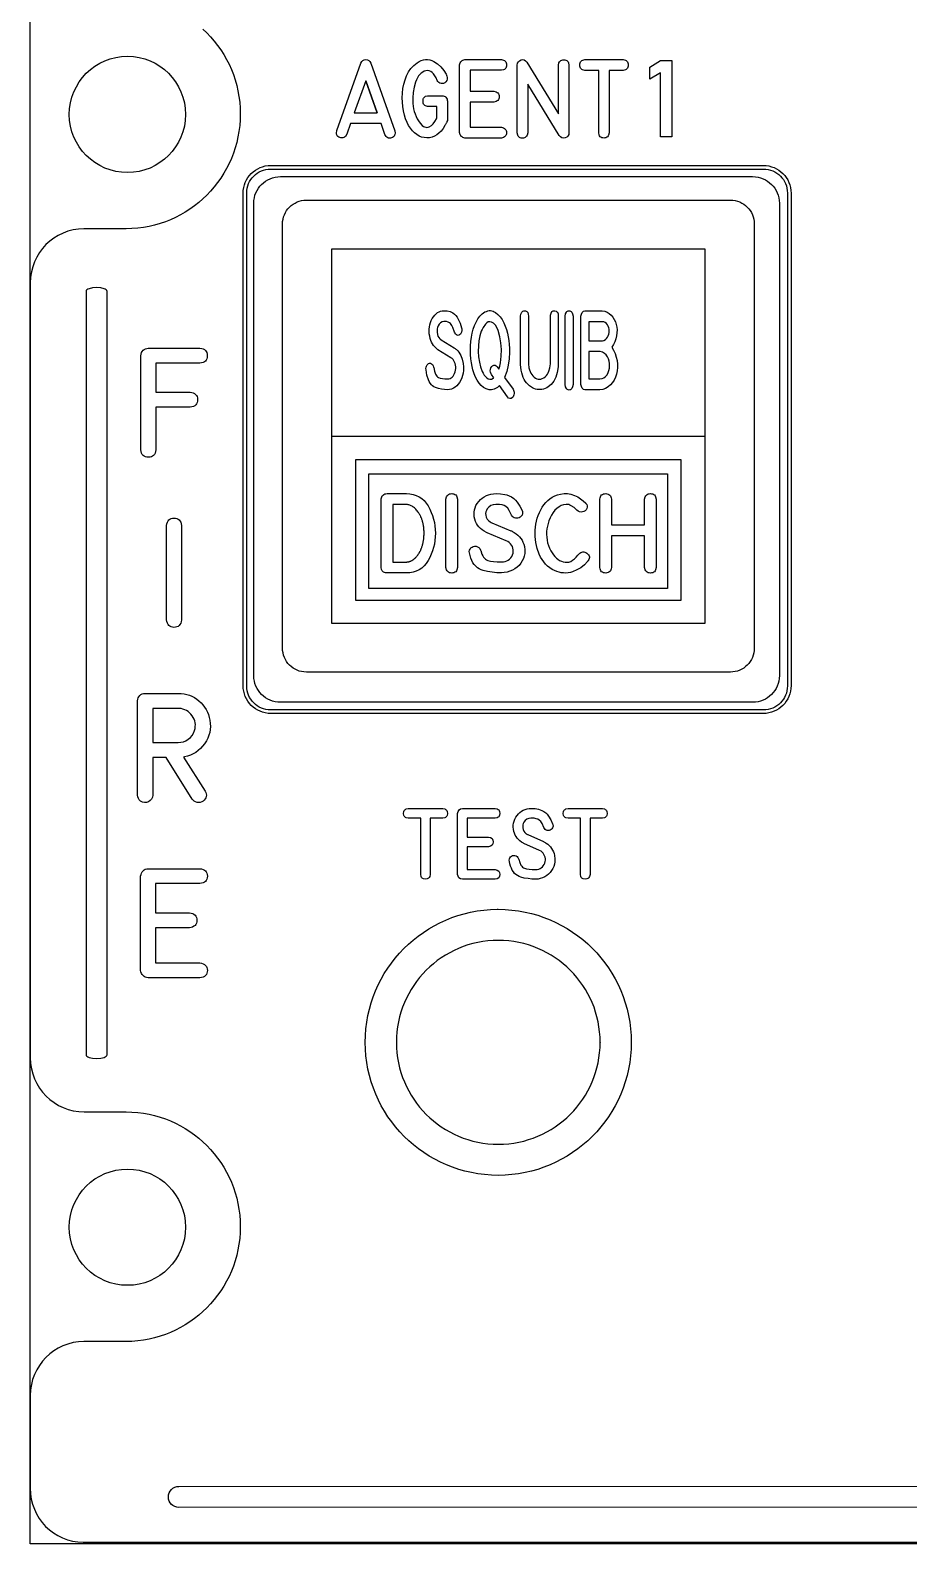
# Model space of a CAD drawing. Extents: x 27 to 704, y 10 to 614.
# Drawn here: x 204 to 241.6, y 502.1 to 566.9 of the extents above; entities that cross this region are included whole.
import ezdxf

# ---------------------------------------------------------------- set-up
doc = ezdxf.new("R2010")
doc.units = 0
for name, color, linetype in [('_BACKPANEL', 5, 'CONTINUOUS'), ('_ENGRAVING', 105, 'CONTINUOUS'), ('_LABELS', 30, 'CONTINUOUS'), ('_TOPLAYER', 1, 'CONTINUOUS')]:
    doc.layers.add(name, color=color, linetype=linetype)

msp = doc.modelspace()

# ---------------------------------------------------------------- linework, layer by layer
at = {"layer": '_BACKPANEL'}
for points in [[(526.321, 576.81), (526.321, 572.142), (526.321, 562.805), (526.321, 553.469), (526.321, 511.454), (526.321, 502.117), (203.984, 502.117), (203.984, 511.454), (203.984, 553.469), (203.984, 562.805), (203.984, 572.142), (203.984, 576.81)], [(208.142, 560.802), (207.887, 560.815), (207.64, 560.852), (207.402, 560.914), (207.173, 560.997), (206.956, 561.102), (206.751, 561.227), (206.559, 561.37), (206.382, 561.53), (206.222, 561.707), (206.079, 561.899), (205.954, 562.104), (205.849, 562.321), (205.766, 562.55), (205.704, 562.788), (205.667, 563.035), (205.654, 563.29), (205.667, 563.544), (205.704, 563.791), (205.766, 564.03), (205.849, 564.258), (205.954, 564.476), (206.079, 564.681), (206.222, 564.873), (206.382, 565.049), (206.559, 565.21), (206.751, 565.353), (206.956, 565.478), (207.173, 565.583), (207.402, 565.666), (207.64, 565.727), (207.887, 565.765), (208.142, 565.778), (208.396, 565.765), (208.643, 565.727), (208.882, 565.666), (209.11, 565.583), (209.328, 565.478), (209.533, 565.353), (209.725, 565.21), (209.901, 565.049), (210.062, 564.873), (210.205, 564.681), (210.33, 564.476), (210.434, 564.258), (210.518, 564.03), (210.579, 563.791), (210.617, 563.544), (210.63, 563.29), (210.617, 563.035), (210.579, 562.788), (210.518, 562.55), (210.434, 562.321), (210.33, 562.104), (210.205, 561.899), (210.062, 561.707), (209.901, 561.53), (209.725, 561.37), (209.533, 561.227), (209.328, 561.102), (209.11, 560.997), (208.882, 560.914), (208.643, 560.852), (208.396, 560.815)], [(214.276, 560.954), (235.372, 560.954), (235.477, 560.949), (235.579, 560.933), (235.678, 560.908), (235.772, 560.874), (235.862, 560.831), (235.947, 560.779), (236.026, 560.72), (236.099, 560.654), (236.165, 560.581), (236.224, 560.502), (236.275, 560.417), (236.318, 560.327), (236.353, 560.233), (236.378, 560.134), (236.393, 560.032), (236.399, 559.927), (236.399, 538.832), (236.393, 538.726), (236.378, 538.624), (236.353, 538.526), (236.318, 538.431), (236.275, 538.341), (236.224, 538.257), (236.165, 538.177), (236.099, 538.105), (236.026, 538.038), (235.947, 537.979), (235.862, 537.928), (235.772, 537.885), (235.678, 537.85), (235.579, 537.825), (235.477, 537.81), (235.372, 537.804), (214.276, 537.804), (214.171, 537.81), (214.068, 537.825), (213.97, 537.85), (213.875, 537.885), (213.786, 537.928), (213.701, 537.979), (213.622, 538.038), (213.549, 538.105), (213.483, 538.177), (213.424, 538.257), (213.372, 538.341), (213.329, 538.431), (213.295, 538.526), (213.27, 538.624), (213.254, 538.726), (213.249, 538.832), (213.249, 559.927), (213.254, 560.032), (213.27, 560.134), (213.295, 560.233), (213.329, 560.327), (213.372, 560.417), (213.424, 560.502), (213.483, 560.581), (213.549, 560.654), (213.622, 560.72), (213.701, 560.779), (213.786, 560.831), (213.875, 560.874), (213.97, 560.908), (214.068, 560.933), (214.171, 560.949)], [(228.382, 523.576), (228.376, 523.801), (228.359, 524.022), (228.331, 524.241), (228.293, 524.456), (228.244, 524.667), (228.185, 524.874), (228.117, 525.077), (228.039, 525.275), (227.951, 525.468), (227.855, 525.656), (227.75, 525.839), (227.636, 526.016), (227.515, 526.187), (227.385, 526.352), (227.248, 526.51), (227.103, 526.661), (226.952, 526.806), (226.794, 526.943), (226.629, 527.072), (226.458, 527.194), (226.281, 527.307), (226.098, 527.412), (225.91, 527.509), (225.717, 527.596), (225.518, 527.674), (225.316, 527.743), (225.109, 527.802), (224.898, 527.85), (224.683, 527.889), (224.465, 527.916), (224.243, 527.933), (224.019, 527.939), (223.794, 527.933), (223.573, 527.916), (223.354, 527.889), (223.139, 527.85), (222.928, 527.802), (222.721, 527.743), (222.519, 527.674), (222.321, 527.596), (222.127, 527.509), (221.939, 527.412), (221.757, 527.307), (221.58, 527.194), (221.409, 527.072), (221.244, 526.943), (221.086, 526.806), (220.934, 526.661), (220.79, 526.51), (220.653, 526.352), (220.523, 526.187), (220.401, 526.016), (220.288, 525.839), (220.183, 525.656), (220.087, 525.468), (219.999, 525.275), (219.921, 525.077), (219.853, 524.874), (219.794, 524.667), (219.745, 524.456), (219.707, 524.241), (219.679, 524.023), (219.662, 523.802), (219.656, 523.577), (219.662, 523.353), (219.679, 523.131), (219.707, 522.913), (219.745, 522.698), (219.794, 522.487), (219.853, 522.28), (219.921, 522.077), (219.999, 521.879), (220.087, 521.686), (220.183, 521.498), (220.288, 521.315), (220.401, 521.138), (220.523, 520.967), (220.653, 520.803), (220.79, 520.644), (220.934, 520.493), (221.086, 520.348), (221.244, 520.211), (221.409, 520.082), (221.58, 519.96), (221.757, 519.847), (221.939, 519.742), (222.127, 519.645), (222.321, 519.558), (222.519, 519.48), (222.721, 519.411), (222.928, 519.353), (223.139, 519.304), (223.354, 519.265), (223.573, 519.238), (223.794, 519.221), (224.019, 519.215), (224.243, 519.221), (224.465, 519.238), (224.683, 519.265), (224.898, 519.304), (225.109, 519.353), (225.316, 519.411), (225.518, 519.48), (225.716, 519.558), (225.91, 519.645), (226.098, 519.742), (226.28, 519.847), (226.457, 519.96), (226.628, 520.082), (226.793, 520.211), (226.951, 520.348), (227.103, 520.493), (227.247, 520.644), (227.384, 520.803), (227.514, 520.967), (227.636, 521.138), (227.749, 521.315), (227.854, 521.498), (227.95, 521.686), (228.038, 521.879), (228.116, 522.077), (228.184, 522.28), (228.243, 522.487), (228.292, 522.698), (228.33, 522.913), (228.358, 523.131), (228.375, 523.353), (228.38, 523.577)], [(208.142, 513.177), (207.887, 513.189), (207.64, 513.227), (207.402, 513.288), (207.173, 513.372), (206.956, 513.477), (206.751, 513.602), (206.559, 513.745), (206.382, 513.905), (206.222, 514.082), (206.079, 514.274), (205.954, 514.479), (205.849, 514.696), (205.766, 514.925), (205.704, 515.163), (205.667, 515.41), (205.654, 515.665), (205.667, 515.919), (205.704, 516.166), (205.766, 516.405), (205.849, 516.633), (205.954, 516.851), (206.079, 517.056), (206.222, 517.247), (206.382, 517.424), (206.559, 517.585), (206.751, 517.728), (206.956, 517.853), (207.173, 517.957), (207.402, 518.041), (207.64, 518.102), (207.887, 518.14), (208.142, 518.153), (208.396, 518.14), (208.643, 518.102), (208.882, 518.041), (209.11, 517.957), (209.328, 517.853), (209.533, 517.728), (209.725, 517.585), (209.901, 517.424), (210.062, 517.247), (210.205, 517.056), (210.33, 516.851), (210.434, 516.633), (210.518, 516.405), (210.579, 516.166), (210.617, 515.919), (210.63, 515.665), (210.617, 515.41), (210.579, 515.163), (210.518, 514.925), (210.434, 514.696), (210.33, 514.479), (210.205, 514.274), (210.062, 514.082), (209.901, 513.905), (209.725, 513.745), (209.533, 513.602), (209.328, 513.477), (209.11, 513.372), (208.882, 513.288), (208.643, 513.227), (208.396, 513.189)]]:
    msp.add_lwpolyline(points, close=True, dxfattribs=at)
at = {"layer": '_ENGRAVING'}
for points in [[(217.105, 562.596), (217.62, 564.04), (218.137, 565.485), (218.17, 565.55), (218.216, 565.597), (218.276, 565.626), (218.348, 565.636), (218.42, 565.627), (218.48, 565.599), (218.526, 565.552), (218.56, 565.485), (219.591, 562.588), (219.6, 562.482), (219.594, 562.437), (219.58, 562.397), (219.559, 562.363), (219.531, 562.333), (219.495, 562.309), (219.452, 562.289), (219.407, 562.277), (219.364, 562.273), (219.324, 562.277), (219.287, 562.29), (219.252, 562.312), (219.22, 562.341), (219.165, 562.427), (218.999, 562.896), (217.689, 562.896), (217.528, 562.438), (217.471, 562.352), (217.439, 562.323), (217.403, 562.301), (217.365, 562.289), (217.325, 562.285), (217.281, 562.29), (217.235, 562.303), (217.192, 562.323), (217.156, 562.348), (217.128, 562.378), (217.108, 562.412), (217.096, 562.451), (217.091, 562.494)], [(221.007, 563.631), (220.992, 563.633), (220.907, 563.657), (220.873, 563.677), (220.845, 563.702), (220.824, 563.734), (220.809, 563.77), (220.796, 563.861), (220.809, 563.951), (220.824, 563.988), (220.845, 564.019), (220.873, 564.045), (220.907, 564.065), (220.992, 564.089), (221.007, 564.092), (221.021, 564.092), (221.615, 564.092), (221.659, 564.088), (221.701, 564.075), (221.739, 564.054), (221.774, 564.024), (221.804, 563.988), (221.825, 563.949), (221.837, 563.907), (221.841, 563.861), (221.841, 563.03), (221.822, 562.987), (221.811, 562.961), (221.799, 562.937), (221.787, 562.912), (221.774, 562.887), (221.762, 562.863), (221.75, 562.838), (221.735, 562.814), (221.655, 562.687), (221.57, 562.578), (221.48, 562.486), (221.385, 562.411), (221.286, 562.354), (221.182, 562.314), (221.074, 562.291), (220.96, 562.285), (220.847, 562.296), (220.738, 562.323), (220.634, 562.366), (220.534, 562.425), (220.439, 562.499), (220.349, 562.59), (220.263, 562.696), (220.182, 562.819), (220.112, 562.95), (220.052, 563.097), (220.001, 563.26), (219.96, 563.439), (219.93, 563.626), (219.913, 563.816), (219.909, 564.007), (219.917, 564.201), (219.939, 564.393), (219.976, 564.581), (220.028, 564.764), (220.095, 564.942), (220.178, 565.108), (220.28, 565.257), (220.4, 565.388), (220.539, 565.5), (220.631, 565.557), (220.723, 565.599), (220.814, 565.628), (220.904, 565.643), (220.994, 565.643), (221.083, 565.629), (221.171, 565.602), (221.259, 565.56), (221.423, 565.452), (221.565, 565.324), (221.685, 565.177), (221.783, 565.01), (221.796, 564.984), (221.806, 564.961), (221.819, 564.936), (221.837, 564.862), (221.836, 564.795), (221.816, 564.735), (221.777, 564.682), (221.729, 564.643), (221.68, 564.618), (221.628, 564.608), (221.574, 564.612), (221.523, 564.63), (221.477, 564.657), (221.438, 564.695), (221.406, 564.744), (221.357, 564.855), (221.305, 564.948), (221.249, 565.025), (221.19, 565.086), (221.128, 565.129), (221.062, 565.156), (220.993, 565.166), (220.921, 565.159), (220.849, 565.138), (220.782, 565.105), (220.719, 565.061), (220.661, 565.005), (220.608, 564.937), (220.56, 564.858), (220.516, 564.767), (220.476, 564.664), (220.415, 564.45), (220.375, 564.229), (220.358, 563.999), (220.362, 563.762), (220.374, 563.643), (220.393, 563.528), (220.42, 563.417), (220.455, 563.31), (220.497, 563.207), (220.547, 563.107), (220.605, 563.012), (220.671, 562.92), (220.767, 562.816), (220.815, 562.78), (220.864, 562.755), (220.912, 562.74), (220.961, 562.736), (221.011, 562.742), (221.06, 562.76), (221.154, 562.814), (221.237, 562.889), (221.309, 562.982), (221.372, 563.096), (221.389, 563.132), (221.389, 563.631)], [(224.15, 565.179), (222.817, 565.179), (222.817, 564.282), (223.833, 564.282), (223.933, 564.255), (223.972, 564.233), (224.004, 564.207), (224.029, 564.175), (224.047, 564.138), (224.057, 564.096), (224.06, 564.049), (224.057, 564.001), (224.046, 563.959), (224.028, 563.923), (224.003, 563.891), (223.971, 563.865), (223.932, 563.843), (223.833, 563.817), (222.817, 563.817), (222.817, 562.74), (224.15, 562.74), (224.249, 562.713), (224.288, 562.691), (224.32, 562.665), (224.344, 562.634), (224.362, 562.597), (224.373, 562.555), (224.376, 562.509), (224.373, 562.462), (224.362, 562.421), (224.344, 562.384), (224.32, 562.353), (224.288, 562.327), (224.249, 562.306), (224.15, 562.279), (222.594, 562.279), (222.504, 562.304), (222.467, 562.324), (222.436, 562.351), (222.41, 562.383), (222.39, 562.42), (222.365, 562.512), (222.365, 565.406), (222.391, 565.502), (222.412, 565.54), (222.438, 565.572), (222.469, 565.597), (222.505, 565.617), (222.594, 565.636), (224.15, 565.636), (224.249, 565.615), (224.288, 565.595), (224.32, 565.569), (224.344, 565.537), (224.362, 565.5), (224.372, 565.456), (224.376, 565.406), (224.372, 565.356), (224.361, 565.312), (224.343, 565.274), (224.319, 565.243), (224.287, 565.217), (224.248, 565.198)], [(227.043, 562.506), (227.033, 562.427), (227.003, 562.365), (226.952, 562.318), (226.88, 562.287), (226.803, 562.275), (226.735, 562.288), (226.677, 562.324), (226.627, 562.384), (225.277, 564.592), (225.277, 562.506), (225.249, 562.405), (225.228, 562.366), (225.202, 562.333), (225.171, 562.308), (225.135, 562.29), (225.095, 562.28), (225.049, 562.276), (225.004, 562.28), (224.963, 562.29), (224.927, 562.308), (224.897, 562.333), (224.871, 562.366), (224.85, 562.405), (224.823, 562.506), (224.823, 565.4), (224.843, 565.478), (224.878, 565.541), (224.929, 565.59), (224.994, 565.624), (225.065, 565.638), (225.129, 565.626), (225.188, 565.588), (225.24, 565.523), (226.59, 563.312), (226.59, 565.4), (226.616, 565.502), (226.637, 565.542), (226.664, 565.575), (226.696, 565.6), (226.733, 565.618), (226.776, 565.629), (226.824, 565.632), (226.872, 565.628), (226.914, 565.616), (226.95, 565.598), (226.98, 565.573), (227.005, 565.54), (227.024, 565.5), (227.043, 565.4)], [(228.32, 562.509), (228.32, 565.174), (227.73, 565.174), (227.631, 565.195), (227.593, 565.215), (227.561, 565.24), (227.537, 565.272), (227.519, 565.31), (227.509, 565.354), (227.506, 565.404), (227.509, 565.454), (227.52, 565.498), (227.537, 565.536), (227.562, 565.568), (227.594, 565.594), (227.632, 565.614), (227.73, 565.636), (229.362, 565.636), (229.459, 565.615), (229.497, 565.595), (229.528, 565.569), (229.552, 565.537), (229.57, 565.499), (229.581, 565.454), (229.584, 565.404), (229.581, 565.354), (229.571, 565.309), (229.553, 565.271), (229.529, 565.239), (229.498, 565.214), (229.459, 565.194), (229.362, 565.174), (228.773, 565.174), (228.773, 562.509), (228.744, 562.407), (228.722, 562.367), (228.695, 562.335), (228.663, 562.31), (228.626, 562.293), (228.584, 562.282), (228.536, 562.279), (228.489, 562.284), (228.447, 562.295), (228.412, 562.313), (228.382, 562.338), (228.358, 562.371), (228.339, 562.41)], [(231.451, 562.324), (230.965, 562.324), (230.965, 565.068), (230.501, 564.804), (230.501, 565.309), (230.965, 565.597), (231.451, 565.597)], [(218.835, 563.356), (218.346, 564.733), (217.854, 563.356)], [(218.346, 564.733), (218.835, 563.356)], [(214.286, 561.108), (235.361, 561.108), (235.484, 561.101), (235.602, 561.083), (235.716, 561.054), (235.826, 561.014), (235.93, 560.964), (236.028, 560.905), (236.12, 560.836), (236.204, 560.76), (236.281, 560.675), (236.349, 560.584), (236.409, 560.485), (236.459, 560.381), (236.499, 560.272), (236.528, 560.158), (236.546, 560.039), (236.552, 559.917), (236.552, 538.842), (236.546, 538.72), (236.528, 538.601), (236.499, 538.487), (236.459, 538.377), (236.409, 538.273), (236.349, 538.175), (236.281, 538.083), (236.204, 537.999), (236.12, 537.922), (236.028, 537.854), (235.93, 537.794), (235.826, 537.744), (235.716, 537.704), (235.602, 537.675), (235.484, 537.657), (235.361, 537.651), (214.286, 537.651), (214.164, 537.657), (214.045, 537.675), (213.931, 537.704), (213.822, 537.744), (213.718, 537.794), (213.619, 537.854), (213.528, 537.922), (213.443, 537.999), (213.367, 538.083), (213.298, 538.175), (213.239, 538.273), (213.189, 538.377), (213.149, 538.487), (213.12, 538.601), (213.102, 538.72), (213.095, 538.842), (213.095, 559.917), (213.102, 560.039), (213.12, 560.158), (213.149, 560.272), (213.189, 560.381), (213.239, 560.485), (213.298, 560.584), (213.367, 560.675), (213.443, 560.76), (213.528, 560.836), (213.619, 560.905), (213.718, 560.964), (213.822, 561.014), (213.931, 561.054), (214.045, 561.083), (214.164, 561.101)], [(214.694, 560.629), (234.91, 560.629), (235.027, 560.623), (235.141, 560.606), (235.25, 560.578), (235.355, 560.54), (235.455, 560.492), (235.549, 560.435), (235.637, 560.369), (235.718, 560.296), (235.792, 560.215), (235.858, 560.127), (235.915, 560.032), (235.963, 559.933), (236.001, 559.828), (236.029, 559.718), (236.046, 559.604), (236.052, 559.487), (236.052, 539.271), (236.046, 539.154), (236.029, 539.041), (236.001, 538.931), (235.963, 538.826), (235.915, 538.726), (235.858, 538.632), (235.792, 538.544), (235.718, 538.463), (235.637, 538.389), (235.549, 538.324), (235.455, 538.267), (235.355, 538.219), (235.25, 538.18), (235.141, 538.152), (235.027, 538.135), (234.91, 538.129), (214.694, 538.129), (214.577, 538.135), (214.463, 538.152), (214.354, 538.18), (214.249, 538.219), (214.149, 538.267), (214.055, 538.324), (213.967, 538.389), (213.886, 538.463), (213.812, 538.544), (213.747, 538.632), (213.689, 538.726), (213.641, 538.826), (213.603, 538.931), (213.575, 539.041), (213.558, 539.154), (213.552, 539.271), (213.552, 559.487), (213.558, 559.604), (213.575, 559.718), (213.603, 559.828), (213.641, 559.933), (213.689, 560.032), (213.747, 560.127), (213.812, 560.215), (213.886, 560.296), (213.967, 560.369), (214.055, 560.435), (214.149, 560.492), (214.249, 560.54), (214.354, 560.578), (214.463, 560.606), (214.577, 560.623)], [(206.822, 555.879), (206.821, 555.879), (206.646, 555.866), (206.503, 555.831), (206.448, 555.807), (206.407, 555.779), (206.38, 555.748), (206.371, 555.715), (206.371, 555.715), (206.371, 523.043), (206.38, 523.01), (206.407, 522.979), (206.448, 522.952), (206.503, 522.927), (206.646, 522.892), (206.821, 522.879), (206.822, 522.879), (206.997, 522.892), (207.14, 522.927), (207.195, 522.952), (207.236, 522.979), (207.262, 523.01), (207.272, 523.043), (207.272, 555.715), (207.272, 555.715), (207.262, 555.748), (207.236, 555.779), (207.195, 555.807), (207.14, 555.831), (206.997, 555.866)], [(208.711, 548.934), (208.711, 552.962), (208.725, 553.033), (208.746, 553.095), (208.776, 553.149), (208.812, 553.194), (208.857, 553.23), (208.908, 553.257), (208.968, 553.276), (209.035, 553.286), (211.245, 553.286), (211.32, 553.276), (211.384, 553.256), (211.439, 553.229), (211.483, 553.193), (211.518, 553.148), (211.543, 553.095), (211.558, 553.033), (211.562, 552.963), (211.557, 552.893), (211.542, 552.831), (211.517, 552.779), (211.482, 552.734), (211.437, 552.699), (211.381, 552.672), (211.316, 552.654), (211.241, 552.644), (209.352, 552.644), (209.352, 551.396), (210.825, 551.396), (210.899, 551.386), (210.963, 551.368), (211.018, 551.341), (211.062, 551.307), (211.098, 551.264), (211.123, 551.214), (211.139, 551.155), (211.145, 551.087), (211.141, 551.02), (211.126, 550.959), (211.102, 550.907), (211.067, 550.861), (211.022, 550.823), (210.967, 550.793), (210.901, 550.77), (210.825, 550.754), (209.352, 550.754), (209.352, 548.934), (209.342, 548.86), (209.324, 548.796), (209.298, 548.741), (209.264, 548.697), (209.221, 548.662), (209.17, 548.636), (209.11, 548.62), (209.043, 548.614), (208.975, 548.618), (208.915, 548.633), (208.862, 548.657), (208.817, 548.692), (208.779, 548.737), (208.749, 548.793), (208.726, 548.858)], [(210.461, 541.656), (210.445, 541.58), (210.422, 541.515), (210.392, 541.46), (210.354, 541.415), (210.31, 541.38), (210.259, 541.355), (210.201, 541.34), (210.135, 541.335), (210.07, 541.34), (210.012, 541.355), (209.961, 541.381), (209.917, 541.416), (209.88, 541.461), (209.851, 541.516), (209.828, 541.581), (209.812, 541.656), (209.812, 545.693), (209.828, 545.768), (209.851, 545.833), (209.88, 545.889), (209.917, 545.934), (209.961, 545.97), (210.012, 545.995), (210.07, 546.01), (210.135, 546.016), (210.201, 546.011), (210.259, 545.996), (210.31, 545.971), (210.354, 545.935), (210.392, 545.89), (210.422, 545.834), (210.445, 545.769), (210.461, 545.693)], [(211.463, 534.332), (211.493, 534.269), (211.512, 534.208), (211.52, 534.15), (211.515, 534.095), (211.499, 534.042), (211.471, 533.992), (211.432, 533.944), (211.38, 533.899), (211.324, 533.866), (211.262, 533.847), (211.197, 533.84), (211.128, 533.846), (211.061, 533.864), (211.004, 533.894), (210.957, 533.935), (210.919, 533.988), (209.793, 535.766), (209.223, 535.766), (209.223, 534.159), (209.211, 534.066), (209.178, 533.988), (209.121, 533.923), (209.042, 533.872), (208.954, 533.841), (208.868, 533.837), (208.785, 533.858), (208.704, 533.905), (208.649, 533.956), (208.61, 534.016), (208.587, 534.083), (208.579, 534.159), (208.579, 538.193), (208.585, 538.257), (208.602, 538.316), (208.631, 538.37), (208.671, 538.419), (208.72, 538.46), (208.774, 538.49), (208.834, 538.507), (208.898, 538.513), (210.316, 538.513), (210.442, 538.508), (210.564, 538.493), (210.681, 538.467), (210.794, 538.432), (210.903, 538.386), (211.008, 538.33), (211.108, 538.264), (211.205, 538.188), (211.294, 538.104), (211.375, 538.014), (211.447, 537.919), (211.51, 537.819), (211.564, 537.713), (211.609, 537.601), (211.645, 537.485), (211.673, 537.362), (211.69, 537.229), (211.694, 537.098), (211.686, 536.97), (211.664, 536.843), (211.629, 536.719), (211.581, 536.597), (211.52, 536.477), (211.445, 536.359), (211.361, 536.248), (211.271, 536.148), (211.173, 536.06), (211.07, 535.983), (210.959, 535.918), (210.842, 535.864), (210.718, 535.822), (210.588, 535.791), (210.545, 535.785)], [(210.316, 536.408), (210.431, 536.417), (210.54, 536.443), (210.646, 536.487), (210.747, 536.549), (210.837, 536.626), (210.912, 536.713), (210.97, 536.811), (211.013, 536.919), (211.035, 537.006), (211.047, 537.091), (211.049, 537.174), (211.042, 537.254), (211.025, 537.333), (210.998, 537.409), (210.961, 537.483), (210.915, 537.555), (210.861, 537.622), (210.802, 537.681), (210.739, 537.733), (210.67, 537.776), (210.597, 537.811), (210.519, 537.838), (210.436, 537.858), (210.348, 537.869), (209.223, 537.869), (209.223, 536.408)], [(220.699, 530.762), (220.699, 533.167), (220.167, 533.167), (220.078, 533.186), (220.043, 533.204), (220.015, 533.227), (219.993, 533.256), (219.977, 533.29), (219.965, 533.375), (219.977, 533.46), (219.993, 533.494), (220.015, 533.523), (220.044, 533.547), (220.079, 533.565), (220.167, 533.584), (221.64, 533.584), (221.727, 533.565), (221.762, 533.547), (221.79, 533.524), (221.812, 533.495), (221.828, 533.46), (221.84, 533.375), (221.828, 533.29), (221.813, 533.255), (221.791, 533.227), (221.762, 533.203), (221.728, 533.186), (221.64, 533.167), (221.109, 533.167), (221.109, 530.762), (221.083, 530.67), (221.063, 530.635), (221.038, 530.605), (221.009, 530.583), (220.976, 530.567), (220.895, 530.555), (220.815, 530.569), (220.782, 530.586), (220.755, 530.608), (220.734, 530.637), (220.717, 530.673)], [(223.884, 533.172), (222.681, 533.172), (222.681, 532.363), (223.598, 532.363), (223.688, 532.338), (223.753, 532.294), (223.775, 532.266), (223.791, 532.232), (223.803, 532.152), (223.79, 532.071), (223.774, 532.038), (223.752, 532.01), (223.688, 531.967), (223.598, 531.943), (222.681, 531.943), (222.681, 530.971), (223.884, 530.971), (223.973, 530.946), (224.037, 530.903), (224.06, 530.875), (224.076, 530.842), (224.089, 530.762), (224.076, 530.683), (224.06, 530.65), (224.037, 530.622), (223.973, 530.579), (223.884, 530.555), (222.48, 530.555), (222.399, 530.577), (222.337, 530.619), (222.296, 530.682), (222.274, 530.765), (222.274, 533.377), (222.297, 533.463), (222.339, 533.527), (222.4, 533.567), (222.48, 533.584), (223.884, 533.584), (223.973, 533.565), (224.009, 533.547), (224.037, 533.524), (224.06, 533.496), (224.075, 533.461), (224.088, 533.376), (224.075, 533.292), (224.059, 533.258), (224.037, 533.23), (224.008, 533.207), (223.973, 533.189)], [(225.951, 532.167), (225.975, 532.157), (226.001, 532.144), (226.024, 532.13), (226.046, 532.116), (226.07, 532.102), (226.139, 532.052), (226.2, 531.997), (226.255, 531.937), (226.303, 531.873), (226.344, 531.804), (226.378, 531.731), (226.405, 531.653), (226.426, 531.57), (226.442, 531.435), (226.437, 531.296), (226.42, 531.197), (226.391, 531.103), (226.351, 531.011), (226.299, 530.924), (226.238, 530.844), (226.169, 530.773), (226.093, 530.712), (226.009, 530.66), (225.915, 530.616), (225.819, 530.585), (225.721, 530.566), (225.622, 530.56), (225.456, 530.565), (225.293, 530.582), (225.134, 530.609), (224.979, 530.648), (224.906, 530.674), (224.837, 530.71), (224.774, 530.755), (224.717, 530.809), (224.665, 530.873), (224.619, 530.946), (224.578, 531.027), (224.543, 531.119), (224.517, 531.219), (224.496, 531.323), (224.491, 531.374), (224.498, 531.423), (224.517, 531.468), (224.548, 531.511), (224.587, 531.545), (224.63, 531.567), (224.678, 531.576), (224.73, 531.573), (224.783, 531.555), (224.827, 531.525), (224.863, 531.482), (224.889, 531.428), (224.894, 531.414), (224.935, 531.27), (224.989, 531.158), (225.021, 531.114), (225.057, 531.079), (225.095, 531.051), (225.137, 531.031), (225.232, 531.005), (225.344, 530.986), (225.473, 530.976), (225.619, 530.975), (225.688, 530.979), (225.75, 530.992), (225.807, 531.013), (225.859, 531.043), (225.905, 531.081), (225.945, 531.128), (225.98, 531.184), (226.009, 531.247), (226.028, 531.309), (226.036, 531.371), (226.035, 531.435), (226.024, 531.5), (226.004, 531.562), (225.976, 531.62), (225.941, 531.671), (225.898, 531.718), (225.849, 531.754), (225.788, 531.787), (225.116, 532.087), (225.094, 532.099), (225.016, 532.146), (224.945, 532.197), (224.882, 532.253), (224.827, 532.314), (224.78, 532.38), (224.74, 532.45), (224.709, 532.524), (224.685, 532.604), (224.666, 532.697), (224.657, 532.788), (224.658, 532.877), (224.67, 532.963), (224.692, 533.047), (224.725, 533.128), (224.767, 533.207), (224.821, 533.283), (224.881, 533.354), (224.946, 533.415), (225.016, 533.467), (225.09, 533.509), (225.169, 533.542), (225.252, 533.565), (225.34, 533.58), (225.432, 533.584), (225.592, 533.58), (225.743, 533.551), (225.815, 533.532), (225.889, 533.503), (225.975, 533.455), (226.05, 533.399), (226.115, 533.335), (226.169, 533.263), (226.262, 533.105), (226.345, 532.934), (226.358, 532.895), (226.362, 532.826), (226.343, 532.763), (226.307, 532.707), (226.276, 532.681), (226.238, 532.658), (226.197, 532.645), (226.155, 532.642), (226.111, 532.648), (226.069, 532.663), (226.032, 532.688), (226, 532.722), (225.973, 532.766), (225.893, 532.942), (225.841, 533.024), (225.773, 533.09), (225.711, 533.125), (225.645, 533.149), (225.551, 533.166), (225.418, 533.17), (225.326, 533.158), (225.246, 533.126), (225.177, 533.073), (225.12, 532.999), (225.091, 532.943), (225.072, 532.884), (225.065, 532.822), (225.068, 532.757), (225.085, 532.68), (225.116, 532.612), (225.16, 532.553), (225.219, 532.503), (225.232, 532.493), (225.248, 532.484), (225.264, 532.476), (225.281, 532.469)], [(227.537, 530.762), (227.537, 533.167), (227.005, 533.167), (226.916, 533.186), (226.881, 533.204), (226.853, 533.227), (226.83, 533.256), (226.815, 533.29), (226.802, 533.375), (226.815, 533.46), (226.831, 533.494), (226.853, 533.523), (226.882, 533.547), (226.916, 533.565), (227.005, 533.584), (228.477, 533.584), (228.565, 533.565), (228.599, 533.547), (228.628, 533.524), (228.65, 533.495), (228.665, 533.46), (228.678, 533.375), (228.666, 533.29), (228.65, 533.255), (228.628, 533.227), (228.6, 533.203), (228.566, 533.186), (228.477, 533.167), (227.946, 533.167), (227.946, 530.762), (227.92, 530.67), (227.901, 530.635), (227.876, 530.605), (227.847, 530.583), (227.813, 530.567), (227.732, 530.555), (227.652, 530.569), (227.62, 530.586), (227.593, 530.608), (227.571, 530.637), (227.555, 530.673)], [(211.243, 530.372), (209.35, 530.372), (209.35, 529.123), (210.793, 529.123), (210.869, 529.108), (210.935, 529.085), (210.99, 529.055), (211.036, 529.018), (211.071, 528.974), (211.096, 528.922), (211.111, 528.864), (211.116, 528.798), (211.111, 528.732), (211.095, 528.674), (211.07, 528.622), (211.035, 528.578), (210.989, 528.542), (210.934, 528.512), (210.869, 528.49), (210.793, 528.475), (209.35, 528.475), (209.35, 526.975), (211.243, 526.975), (211.318, 526.959), (211.384, 526.937), (211.439, 526.907), (211.484, 526.87), (211.52, 526.826), (211.545, 526.776), (211.56, 526.718), (211.565, 526.653), (211.56, 526.588), (211.545, 526.53), (211.52, 526.479), (211.484, 526.436), (211.439, 526.399), (211.384, 526.37), (211.318, 526.348), (211.243, 526.333), (209.033, 526.333), (208.965, 526.346), (208.905, 526.367), (208.853, 526.396), (208.809, 526.432), (208.772, 526.477), (208.743, 526.529), (208.722, 526.589), (208.708, 526.657), (208.708, 530.69), (208.723, 530.761), (208.745, 530.823), (208.774, 530.876), (208.811, 530.92), (208.855, 530.956), (208.907, 530.982), (208.966, 531), (209.033, 531.009), (211.243, 531.009), (211.318, 530.999), (211.384, 530.98), (211.439, 530.952), (211.484, 530.916), (211.519, 530.872), (211.544, 530.819), (211.559, 530.758), (211.564, 530.688), (211.558, 530.619), (211.543, 530.558), (211.518, 530.505), (211.483, 530.462), (211.438, 530.426), (211.383, 530.4), (211.318, 530.382)]]:
    msp.add_lwpolyline(points, close=True, dxfattribs=at)
msp.add_lwpolyline([(333.343, 503.678), (210.344, 503.672), (210.253, 503.681), (210.169, 503.707), (210.092, 503.748), (210.026, 503.803), (209.971, 503.869), (209.929, 503.946), (209.903, 504.03), (209.894, 504.121), (209.903, 504.212), (209.929, 504.296), (209.97, 504.373), (210.025, 504.44), (210.091, 504.495), (210.167, 504.536), (210.251, 504.563), (210.342, 504.572), (333.343, 504.578)], dxfattribs=at)
at = {"layer": '_LABELS'}
for points in [[(232.882, 541.522), (232.882, 557.524), (216.882, 557.524), (216.882, 541.522)], [(222.127, 553.304), (222.146, 553.292), (222.167, 553.278), (222.187, 553.263), (222.205, 553.247), (222.225, 553.231), (222.281, 553.175), (222.332, 553.113), (222.377, 553.046), (222.417, 552.975), (222.479, 552.815), (222.518, 552.635), (222.531, 552.484), (222.528, 552.329), (222.513, 552.218), (222.489, 552.112), (222.456, 552.01), (222.413, 551.912), (222.363, 551.822), (222.306, 551.743), (222.243, 551.674), (222.175, 551.617), (222.097, 551.568), (222.018, 551.532), (221.937, 551.511), (221.855, 551.504), (221.718, 551.51), (221.584, 551.529), (221.453, 551.56), (221.325, 551.603), (221.264, 551.633), (221.208, 551.673), (221.156, 551.723), (221.109, 551.784), (221.066, 551.855), (221.028, 551.936), (220.965, 552.13), (220.944, 552.243), (220.927, 552.359), (220.923, 552.416), (220.929, 552.471), (220.944, 552.522), (220.969, 552.569), (221.001, 552.607), (221.037, 552.632), (221.076, 552.642), (221.12, 552.638), (221.163, 552.618), (221.2, 552.585), (221.229, 552.537), (221.251, 552.476), (221.255, 552.461), (221.289, 552.3), (221.334, 552.174), (221.389, 552.085), (221.421, 552.054), (221.455, 552.032), (221.534, 552.002), (221.626, 551.982), (221.732, 551.971), (221.853, 551.969), (221.909, 551.974), (221.961, 551.989), (222.008, 552.012), (222.051, 552.046), (222.088, 552.089), (222.122, 552.141), (222.151, 552.203), (222.175, 552.274), (222.19, 552.343), (222.197, 552.413), (222.196, 552.484), (222.187, 552.556), (222.17, 552.627), (222.147, 552.691), (222.118, 552.749), (222.083, 552.801), (222.042, 552.841), (221.992, 552.879), (221.438, 553.215), (221.42, 553.228), (221.355, 553.28), (221.297, 553.338), (221.245, 553.4), (221.2, 553.468), (221.161, 553.542), (221.128, 553.62), (221.102, 553.704), (221.082, 553.793), (221.067, 553.897), (221.059, 553.999), (221.061, 554.098), (221.07, 554.195), (221.089, 554.288), (221.115, 554.379), (221.151, 554.468), (221.194, 554.553), (221.244, 554.632), (221.298, 554.701), (221.355, 554.759), (221.416, 554.806), (221.481, 554.843), (221.55, 554.869), (221.622, 554.885), (221.699, 554.89), (221.83, 554.885), (221.955, 554.853), (222.015, 554.832), (222.075, 554.799), (222.146, 554.746), (222.208, 554.683), (222.262, 554.612), (222.306, 554.531), (222.383, 554.353), (222.451, 554.162), (222.462, 554.119), (222.465, 554.041), (222.45, 553.971), (222.42, 553.908), (222.395, 553.879), (222.363, 553.853), (222.33, 553.839), (222.295, 553.835), (222.258, 553.842), (222.223, 553.859), (222.193, 553.887), (222.167, 553.925), (222.145, 553.975), (222.078, 554.171), (222.036, 554.263), (221.98, 554.337), (221.929, 554.376), (221.874, 554.404), (221.797, 554.422), (221.687, 554.427), (221.611, 554.413), (221.545, 554.377), (221.489, 554.317), (221.441, 554.235), (221.417, 554.172), (221.402, 554.107), (221.396, 554.037), (221.398, 553.965), (221.412, 553.878), (221.438, 553.802), (221.475, 553.736), (221.523, 553.68), (221.533, 553.669), (221.547, 553.658), (221.56, 553.65), (221.574, 553.642)], [(224.504, 553.119), (224.487, 552.829), (224.446, 552.553), (224.38, 552.289), (224.291, 552.037), (224.65, 551.532), (224.674, 551.491), (224.691, 551.447), (224.699, 551.398), (224.698, 551.345), (224.69, 551.294), (224.675, 551.248), (224.652, 551.207), (224.622, 551.173), (224.565, 551.135), (224.511, 551.128), (224.459, 551.151), (224.409, 551.205), (224.066, 551.683), (224.057, 551.674), (224.049, 551.666), (223.979, 551.602), (223.905, 551.554), (223.845, 551.528), (223.785, 551.51), (223.726, 551.501), (223.666, 551.501), (223.625, 551.506), (223.499, 551.542), (223.386, 551.601), (223.284, 551.683), (223.194, 551.788), (223.114, 551.911), (223.045, 552.045), (222.985, 552.193), (222.934, 552.352), (222.897, 552.503), (222.868, 552.664), (222.846, 552.836), (222.833, 553.018), (222.828, 553.205), (222.832, 553.389), (222.847, 553.572), (222.87, 553.752), (222.904, 553.927), (222.948, 554.094), (223.003, 554.254), (223.068, 554.405), (223.144, 554.542), (223.233, 554.66), (223.335, 554.757), (223.449, 554.834), (223.508, 554.862), (223.566, 554.882), (223.624, 554.892), (223.681, 554.893), (223.737, 554.886), (223.793, 554.869), (223.848, 554.844), (223.903, 554.809), (224.006, 554.724), (224.098, 554.623), (224.18, 554.508), (224.251, 554.377), (224.313, 554.234), (224.366, 554.086), (224.41, 553.933), (224.445, 553.773), (224.472, 553.611), (224.491, 553.448), (224.502, 553.284)], [(226.588, 552.617), (226.588, 552.584), (226.583, 552.484), (226.545, 552.248), (226.517, 552.142), (226.483, 552.044), (226.442, 551.955), (226.395, 551.874), (226.342, 551.801), (226.283, 551.737), (226.156, 551.632), (226.091, 551.592), (226.024, 551.56), (225.957, 551.536), (225.889, 551.52), (225.82, 551.512), (225.749, 551.512), (225.679, 551.52), (225.61, 551.535), (225.543, 551.559), (225.478, 551.591), (225.351, 551.678), (225.231, 551.797), (225.175, 551.869), (225.126, 551.948), (225.084, 552.034), (225.049, 552.129), (225.021, 552.231), (224.999, 552.341), (224.975, 552.584), (224.975, 552.617), (224.975, 554.658), (224.988, 554.748), (225.022, 554.822), (225.065, 554.869), (225.117, 554.89), (225.179, 554.885), (225.238, 554.858), (225.279, 554.81), (225.304, 554.744), (225.313, 554.658), (225.313, 552.617), (225.334, 552.439), (225.355, 552.358), (225.382, 552.284), (225.416, 552.216), (225.456, 552.154), (225.502, 552.098), (225.555, 552.047), (225.611, 552.006), (225.668, 551.978), (225.726, 551.961), (225.785, 551.957), (225.844, 551.965), (225.904, 551.986), (225.965, 552.019), (226.027, 552.064), (226.079, 552.113), (226.123, 552.168), (226.16, 552.23), (226.19, 552.299), (226.231, 552.451), (226.252, 552.617), (226.252, 554.658), (226.254, 554.703), (226.276, 554.791), (226.313, 554.851), (226.337, 554.87), (226.366, 554.883), (226.435, 554.887), (226.502, 554.865), (226.528, 554.846), (226.55, 554.82), (226.578, 554.751), (226.588, 554.658)], [(227.219, 551.728), (227.199, 551.626), (227.164, 551.553), (227.141, 551.527), (227.114, 551.509), (227.083, 551.499), (227.049, 551.495), (227.015, 551.499), (226.984, 551.51), (226.958, 551.528), (226.935, 551.554), (226.9, 551.626), (226.88, 551.728), (226.88, 554.655), (226.9, 554.757), (226.935, 554.83), (226.958, 554.856), (226.984, 554.875), (227.015, 554.886), (227.049, 554.889), (227.083, 554.886), (227.114, 554.875), (227.141, 554.857), (227.164, 554.831), (227.199, 554.758), (227.219, 554.655)], [(228.472, 554.89), (228.581, 554.868), (228.681, 554.829), (228.772, 554.773), (228.854, 554.7), (228.926, 554.614), (228.985, 554.519), (229.033, 554.416), (229.069, 554.305), (229.092, 554.188), (229.103, 554.067), (229.1, 553.942), (229.085, 553.813), (229.055, 553.685), (229.01, 553.563), (228.95, 553.446), (228.874, 553.334), (228.957, 553.197), (229.023, 553.055), (229.072, 552.907), (229.104, 552.754), (229.119, 552.601), (229.119, 552.453), (229.105, 552.31), (229.075, 552.172), (229.032, 552.042), (228.975, 551.922), (228.904, 551.812), (228.82, 551.713), (228.724, 551.629), (228.616, 551.565), (228.498, 551.522), (228.369, 551.499), (228.365, 551.499), (227.729, 551.499), (227.663, 551.524), (227.613, 551.571), (227.578, 551.639), (227.559, 551.729), (227.559, 554.655), (227.577, 554.747), (227.612, 554.817), (227.662, 554.864), (227.729, 554.89)], [(223.731, 552.155), (223.71, 552.191), (223.687, 552.254), (223.678, 552.316), (223.684, 552.379), (223.705, 552.441), (223.737, 552.497), (223.776, 552.534), (223.83, 552.557), (223.88, 552.557), (223.927, 552.534), (223.971, 552.488), (224.043, 552.385), (224.082, 552.518), (224.112, 552.655), (224.133, 552.795), (224.146, 552.939), (224.151, 553.228), (224.133, 553.513), (224.089, 553.768), (224.013, 554.04), (223.961, 554.168), (223.896, 554.271), (223.819, 554.35), (223.729, 554.404), (223.658, 554.42), (223.592, 554.411), (223.528, 554.376), (223.467, 554.316), (223.365, 554.166), (223.325, 554.089), (223.293, 554.011), (223.233, 553.814), (223.191, 553.604), (223.168, 553.381), (223.163, 553.144), (223.176, 552.909), (223.208, 552.688), (223.259, 552.482), (223.328, 552.291), (223.367, 552.209), (223.413, 552.135), (223.465, 552.07), (223.523, 552.013), (223.587, 551.972), (223.653, 551.957), (223.722, 551.966), (223.794, 552.001), (223.823, 552.022)], [(228.472, 554.42), (227.898, 554.42), (227.898, 553.604), (228.476, 553.604), (228.545, 553.621), (228.605, 553.652), (228.655, 553.695), (228.696, 553.752), (228.728, 553.816), (228.75, 553.883), (228.763, 553.952), (228.767, 554.024), (228.761, 554.094), (228.747, 554.162), (228.723, 554.227), (228.691, 554.288), (228.649, 554.342), (228.599, 554.381), (228.54, 554.407)], [(228.365, 551.968), (228.461, 551.984), (228.545, 552.019), (228.616, 552.075), (228.675, 552.15), (228.722, 552.238), (228.756, 552.33), (228.778, 552.427), (228.786, 552.528), (228.782, 552.631), (228.764, 552.73), (228.733, 552.826), (228.69, 552.918), (228.633, 553), (228.562, 553.064), (228.478, 553.11), (228.38, 553.138), (227.898, 553.138), (227.898, 551.968)], [(217.908, 548.505), (217.908, 548.363), (217.908, 542.505), (231.855, 542.505), (231.855, 548.505)], [(218.479, 547.907), (231.265, 547.907), (231.265, 543.005), (218.479, 543.005)], [(219.255, 547.061), (220.087, 547.061), (220.237, 547.053), (220.378, 547.028), (220.508, 546.987), (220.629, 546.929), (220.741, 546.854), (220.842, 546.763), (220.934, 546.655), (221.016, 546.531), (221.089, 546.396), (221.152, 546.259), (221.205, 546.118), (221.248, 545.974), (221.282, 545.826), (221.306, 545.675), (221.321, 545.521), (221.326, 545.364), (221.321, 545.206), (221.306, 545.052), (221.282, 544.901), (221.248, 544.754), (221.204, 544.609), (221.151, 544.469), (221.088, 544.331), (221.016, 544.197), (220.933, 544.072), (220.841, 543.965), (220.74, 543.873), (220.628, 543.799), (220.507, 543.741), (220.377, 543.699), (220.237, 543.674), (220.087, 543.666), (219.255, 543.666), (219.258, 543.666), (219.255, 543.666), (219.191, 543.676), (219.111, 543.706), (219.054, 543.753), (219.02, 543.819), (219.009, 543.902), (219.007, 543.902), (219.009, 546.829), (219.007, 546.842), (219.014, 546.886), (219.029, 546.927), (219.052, 546.964), (219.084, 546.997), (219.122, 547.025), (219.163, 547.045), (219.208, 547.057), (219.256, 547.061)], [(222.278, 543.895), (222.248, 543.793), (222.224, 543.753), (222.196, 543.72), (222.162, 543.694), (222.122, 543.676), (222.077, 543.666), (222.026, 543.662), (221.976, 543.666), (221.931, 543.677), (221.891, 543.695), (221.857, 543.721), (221.829, 543.753), (221.806, 543.793), (221.776, 543.895), (221.776, 546.826), (221.806, 546.928), (221.829, 546.968), (221.857, 547.001), (221.891, 547.027), (221.931, 547.045), (221.976, 547.057), (222.026, 547.06), (222.077, 547.057), (222.122, 547.046), (222.162, 547.028), (222.196, 547.002), (222.224, 546.969), (222.248, 546.929), (222.278, 546.826)], [(224.558, 545.473), (224.586, 545.462), (224.618, 545.447), (224.646, 545.432), (224.673, 545.416), (224.703, 545.4), (224.786, 545.344), (224.861, 545.282), (224.928, 545.215), (224.986, 545.143), (225.036, 545.066), (225.077, 544.984), (225.111, 544.896), (225.136, 544.803), (225.155, 544.652), (225.15, 544.497), (225.129, 544.386), (225.093, 544.28), (225.044, 544.178), (224.981, 544.08), (224.906, 543.99), (224.823, 543.91), (224.73, 543.842), (224.628, 543.784), (224.513, 543.735), (224.396, 543.699), (224.278, 543.678), (224.157, 543.671), (223.954, 543.677), (223.756, 543.696), (223.563, 543.727), (223.374, 543.77), (223.284, 543.8), (223.201, 543.84), (223.124, 543.89), (223.054, 543.951), (222.991, 544.022), (222.935, 544.104), (222.885, 544.196), (222.842, 544.298), (222.81, 544.411), (222.785, 544.527), (222.779, 544.584), (222.788, 544.639), (222.811, 544.69), (222.848, 544.737), (222.895, 544.776), (222.948, 544.8), (223.006, 544.81), (223.07, 544.807), (223.134, 544.787), (223.188, 544.753), (223.231, 544.705), (223.264, 544.644), (223.269, 544.629), (223.32, 544.468), (223.351, 544.4), (223.386, 544.342), (223.425, 544.293), (223.468, 544.253), (223.515, 544.222), (223.565, 544.2), (223.681, 544.17), (223.818, 544.149), (223.975, 544.138), (224.153, 544.137), (224.236, 544.142), (224.313, 544.156), (224.382, 544.18), (224.445, 544.213), (224.501, 544.256), (224.55, 544.309), (224.593, 544.371), (224.628, 544.442), (224.651, 544.511), (224.661, 544.581), (224.66, 544.652), (224.646, 544.725), (224.622, 544.795), (224.588, 544.859), (224.545, 544.917), (224.492, 544.969), (224.433, 545.009), (224.358, 545.047), (223.54, 545.384), (223.513, 545.397), (223.418, 545.449), (223.332, 545.507), (223.255, 545.57), (223.188, 545.638), (223.131, 545.711), (223.083, 545.789), (223.044, 545.873), (223.015, 545.962), (222.992, 546.067), (222.981, 546.169), (222.983, 546.268), (222.997, 546.365), (223.024, 546.459), (223.064, 546.55), (223.116, 546.638), (223.18, 546.724), (223.254, 546.803), (223.333, 546.871), (223.418, 546.929), (223.508, 546.977), (223.604, 547.014), (223.706, 547.04), (223.813, 547.056), (223.925, 547.061), (224.119, 547.056), (224.303, 547.024), (224.392, 547.003), (224.482, 546.97), (224.587, 546.917), (224.678, 546.854), (224.757, 546.782), (224.823, 546.702), (224.935, 546.524), (225.037, 546.332), (225.053, 546.289), (225.058, 546.211), (225.035, 546.141), (224.991, 546.078), (224.954, 546.048), (224.907, 546.023), (224.857, 546.009), (224.806, 546.005), (224.752, 546.012), (224.701, 546.029), (224.655, 546.057), (224.617, 546.095), (224.584, 546.145), (224.486, 546.341), (224.424, 546.433), (224.34, 546.508), (224.265, 546.547), (224.185, 546.574), (224.07, 546.592), (223.907, 546.597), (223.796, 546.584), (223.698, 546.547), (223.615, 546.488), (223.545, 546.405), (223.509, 546.343), (223.487, 546.277), (223.478, 546.207), (223.482, 546.135), (223.502, 546.048), (223.54, 545.971), (223.594, 545.905), (223.665, 545.849), (223.681, 545.839), (223.701, 545.828), (223.72, 545.82), (223.741, 545.811)], [(227.869, 544.197), (227.853, 544.175), (227.845, 544.164), (227.838, 544.154), (227.707, 544.011), (227.558, 543.891), (227.389, 543.793), (227.202, 543.717), (227.104, 543.689), (227.006, 543.671), (226.909, 543.662), (226.812, 543.664), (226.715, 543.674), (226.619, 543.695), (226.523, 543.724), (226.427, 543.764), (226.32, 543.82), (226.22, 543.886), (226.128, 543.96), (226.043, 544.043), (225.965, 544.136), (225.895, 544.237), (225.832, 544.347), (225.776, 544.467), (225.687, 544.717), (225.628, 544.972), (225.598, 545.232), (225.598, 545.497), (225.609, 545.629), (225.627, 545.759), (225.654, 545.886), (225.687, 546.01), (225.729, 546.131), (225.778, 546.25), (225.834, 546.366), (225.898, 546.479), (225.97, 546.586), (226.049, 546.682), (226.136, 546.768), (226.231, 546.843), (226.333, 546.908), (226.443, 546.962), (226.56, 547.006), (226.685, 547.04), (226.834, 547.061), (226.982, 547.059), (227.13, 547.034), (227.277, 546.986), (227.418, 546.921), (227.546, 546.843), (227.66, 546.754), (227.762, 546.653), (227.77, 546.642), (227.803, 546.591), (227.819, 546.538), (227.82, 546.482), (227.804, 546.424), (227.775, 546.37), (227.736, 546.327), (227.688, 546.296), (227.629, 546.275), (227.562, 546.268), (227.498, 546.278), (227.437, 546.306), (227.378, 546.352), (227.261, 546.464), (227.146, 546.543), (227.089, 546.57), (227.033, 546.589), (226.977, 546.599), (226.922, 546.6), (226.815, 546.586), (226.715, 546.553), (226.619, 546.502), (226.53, 546.431), (226.447, 546.346), (226.371, 546.25), (226.303, 546.142), (226.242, 546.024), (226.19, 545.901), (226.149, 545.783), (226.119, 545.668), (226.1, 545.558), (226.089, 545.437), (226.086, 545.315), (226.092, 545.193), (226.107, 545.071), (226.131, 544.951), (226.166, 544.834), (226.211, 544.721), (226.267, 544.611), (226.321, 544.521), (226.379, 544.44), (226.441, 544.367), (226.506, 544.304), (226.575, 544.249), (226.647, 544.203), (226.722, 544.166), (226.801, 544.138), (226.882, 544.121), (226.961, 544.12), (227.041, 544.134), (227.12, 544.162), (227.198, 544.206), (227.276, 544.265), (227.354, 544.338), (227.431, 544.427), (227.465, 544.47), (227.506, 544.508), (227.549, 544.537), (227.592, 544.556), (227.635, 544.565), (227.68, 544.565), (227.724, 544.555), (227.77, 544.535), (227.815, 544.506), (227.857, 544.471), (227.888, 544.435), (227.91, 544.398), (227.921, 544.36), (227.923, 544.321), (227.915, 544.281), (227.897, 544.239)], [(228.362, 543.895), (228.362, 546.826), (228.375, 546.882), (228.392, 546.93), (228.416, 546.971), (228.445, 547.004), (228.481, 547.029), (228.521, 547.047), (228.568, 547.058), (228.62, 547.06), (228.672, 547.056), (228.718, 547.044), (228.758, 547.025), (228.791, 547), (228.818, 546.967), (228.838, 546.927), (228.853, 546.88), (228.861, 546.826), (228.861, 545.73), (230.283, 545.73), (230.283, 546.826), (230.313, 546.928), (230.336, 546.968), (230.364, 547.001), (230.398, 547.027), (230.438, 547.045), (230.483, 547.057), (230.533, 547.06), (230.584, 547.057), (230.629, 547.046), (230.669, 547.028), (230.703, 547.002), (230.731, 546.969), (230.755, 546.929), (230.785, 546.826), (230.785, 543.895), (230.755, 543.793), (230.731, 543.753), (230.703, 543.72), (230.669, 543.694), (230.629, 543.676), (230.584, 543.666), (230.533, 543.662), (230.483, 543.666), (230.438, 543.677), (230.398, 543.695), (230.364, 543.721), (230.336, 543.753), (230.313, 543.793), (230.283, 543.895), (230.283, 545.259), (228.861, 545.259), (228.861, 543.895), (228.853, 543.841), (228.838, 543.795), (228.818, 543.755), (228.791, 543.723), (228.758, 543.697), (228.718, 543.679), (228.672, 543.667), (228.62, 543.663), (228.568, 543.666), (228.521, 543.676), (228.481, 543.694), (228.445, 543.719), (228.416, 543.752), (228.392, 543.792), (228.375, 543.84)], [(220.087, 544.134), (220.094, 544.134), (220.103, 544.134), (220.109, 544.135), (220.117, 544.135), (220.125, 544.136), (220.135, 544.137), (220.142, 544.138), (220.15, 544.139), (220.158, 544.139), (220.166, 544.14), (220.181, 544.144), (220.188, 544.146), (220.196, 544.15), (220.204, 544.151), (220.214, 544.154), (220.221, 544.155), (220.23, 544.159), (220.246, 544.165), (220.264, 544.172), (220.271, 544.174), (220.279, 544.178), (220.294, 544.187), (220.311, 544.195), (220.318, 544.199), (220.327, 544.205), (220.343, 544.215), (220.351, 544.219), (220.361, 544.225), (220.368, 544.23), (220.377, 544.236), (220.384, 544.241), (220.393, 544.246), (220.41, 544.26), (220.424, 544.273), (220.431, 544.28), (220.44, 544.288), (220.447, 544.294), (220.456, 544.303), (220.472, 544.316), (220.479, 544.323), (220.488, 544.331), (220.495, 544.338), (220.504, 544.348), (220.518, 544.364), (220.534, 544.382), (220.548, 544.401), (220.555, 544.41), (220.564, 544.419), (220.57, 544.429), (220.578, 544.439), (220.584, 544.449), (220.592, 544.46), (220.606, 544.48), (220.613, 544.491), (220.621, 544.502), (220.627, 544.512), (220.635, 544.523), (220.645, 544.545), (220.651, 544.556), (220.659, 544.57), (220.666, 544.58), (220.674, 544.593), (220.678, 544.604), (220.684, 544.618), (220.697, 544.643), (220.709, 544.669), (220.713, 544.682), (220.72, 544.696), (220.724, 544.709), (220.73, 544.724), (220.739, 544.75), (220.743, 544.764), (220.75, 544.779), (220.758, 544.807), (220.769, 544.835), (220.772, 544.849), (220.776, 544.865), (220.78, 544.879), (220.785, 544.895), (220.788, 544.907), (220.792, 544.923), (220.797, 544.954), (220.8, 544.968), (220.804, 544.984), (220.806, 544.998), (220.81, 545.014), (220.815, 545.045), (220.818, 545.06), (220.822, 545.077), (220.826, 545.108), (220.826, 545.123), (220.829, 545.14), (220.833, 545.171), (220.834, 545.203), (220.836, 545.236), (220.838, 545.268), (220.839, 545.283), (220.841, 545.301), (220.842, 545.315), (220.843, 545.332), (220.843, 545.347), (220.843, 545.364), (220.843, 545.379), (220.843, 545.395), (220.842, 545.411), (220.841, 545.428), (220.841, 545.443), (220.841, 545.46), (220.838, 545.493), (220.836, 545.523), (220.833, 545.558), (220.831, 545.588), (220.827, 545.619), (220.825, 545.634), (220.824, 545.651), (220.817, 545.682), (220.813, 545.696), (220.811, 545.712), (220.806, 545.743), (220.801, 545.775), (220.792, 545.805), (220.787, 545.833), (220.781, 545.847), (220.778, 545.863), (220.773, 545.877), (220.769, 545.893), (220.76, 545.921), (220.751, 545.949), (220.745, 545.961), (220.741, 545.975), (220.73, 546.004), (220.72, 546.03), (220.713, 546.043), (220.709, 546.057), (220.702, 546.068), (220.697, 546.082), (220.684, 546.106), (220.674, 546.13), (220.661, 546.154), (220.654, 546.165), (220.649, 546.176), (220.635, 546.199), (220.621, 546.221), (220.613, 546.232), (220.606, 546.242), (220.592, 546.262), (220.585, 546.272), (220.58, 546.282), (220.55, 546.32), (220.522, 546.357), (220.49, 546.39), (220.458, 546.421), (220.428, 546.45), (220.394, 546.474), (220.361, 546.499), (220.327, 546.521), (220.295, 546.539), (220.264, 546.554), (220.23, 546.566), (220.196, 546.577), (220.181, 546.581), (220.166, 546.587), (220.135, 546.592), (220.103, 546.594), (220.094, 546.594), (220.087, 546.594), (219.504, 546.594), (219.504, 544.134)]]:
    msp.add_lwpolyline(points, close=True, dxfattribs=at)
msp.add_lwpolyline([(216.881, 549.523), (232.881, 549.523)], dxfattribs=at)
at = {"layer": '_TOPLAYER'}
msp.add_lwpolyline([(211.373, 566.943), (211.542, 566.78), (211.704, 566.609), (211.858, 566.431), (212.003, 566.245), (212.139, 566.052), (212.267, 565.853), (212.384, 565.647), (212.492, 565.435), (212.59, 565.217), (212.678, 564.995), (212.755, 564.767), (212.82, 564.534), (212.875, 564.297), (212.918, 564.056), (212.949, 563.811), (212.968, 563.562), (212.974, 563.31), (212.968, 563.059), (212.949, 562.81), (212.918, 562.565), (212.875, 562.324), (212.82, 562.087), (212.755, 561.855), (212.678, 561.627), (212.59, 561.404), (212.492, 561.186), (212.384, 560.975), (212.267, 560.769), (212.139, 560.569), (212.003, 560.377), (211.858, 560.191), (211.704, 560.012), (211.542, 559.841), (211.373, 559.678), (211.195, 559.523), (211.011, 559.377), (210.819, 559.24), (210.62, 559.111), (210.416, 558.993), (210.205, 558.884), (209.988, 558.785), (209.766, 558.696), (209.539, 558.619), (209.307, 558.552), (209.071, 558.497), (208.83, 558.454), (208.585, 558.422), (208.337, 558.403), (208.085, 558.397), (206.279, 558.397), (206.044, 558.384), (205.816, 558.348), (205.595, 558.29), (205.384, 558.212), (205.183, 558.115), (204.994, 557.999), (204.817, 557.866), (204.654, 557.717), (204.506, 557.553), (204.373, 557.376), (204.258, 557.186), (204.162, 556.984), (204.085, 556.773), (204.028, 556.552), (203.993, 556.324), (203.981, 556.089), (203.981, 522.908), (203.993, 522.672), (204.028, 522.443), (204.085, 522.222), (204.163, 522.01), (204.26, 521.808), (204.375, 521.618), (204.508, 521.44), (204.657, 521.276), (204.821, 521.127), (204.999, 520.995), (205.189, 520.879), (205.391, 520.782), (205.603, 520.704), (205.824, 520.647), (206.054, 520.612), (206.29, 520.6), (208.085, 520.6), (208.336, 520.594), (208.585, 520.575), (208.829, 520.543), (209.07, 520.5), (209.307, 520.445), (209.539, 520.378), (209.766, 520.301), (209.988, 520.212), (210.204, 520.113), (210.415, 520.004), (210.62, 519.885), (210.818, 519.757), (211.01, 519.62), (211.195, 519.473), (211.372, 519.318), (211.542, 519.155), (211.704, 518.984), (211.857, 518.806), (212.003, 518.62), (212.139, 518.427), (212.266, 518.228), (212.384, 518.022), (212.492, 517.81), (212.59, 517.592), (212.677, 517.37), (212.754, 517.142), (212.82, 516.909), (212.875, 516.672), (212.918, 516.431), (212.949, 516.186), (212.968, 515.937), (212.974, 515.685), (212.968, 515.434), (212.949, 515.185), (212.918, 514.94), (212.875, 514.699), (212.82, 514.462), (212.754, 514.23), (212.677, 514.002), (212.59, 513.779), (212.492, 513.561), (212.384, 513.35), (212.266, 513.144), (212.139, 512.944), (212.003, 512.752), (211.857, 512.566), (211.704, 512.387), (211.542, 512.216), (211.372, 512.053), (211.195, 511.898), (211.01, 511.752), (210.818, 511.615), (210.62, 511.486), (210.415, 511.368), (210.204, 511.259), (209.988, 511.16), (209.766, 511.071), (209.539, 510.994), (209.307, 510.927), (209.07, 510.872), (208.829, 510.829), (208.585, 510.797), (208.336, 510.778), (208.085, 510.772), (206.278, 510.772), (206.043, 510.759), (205.815, 510.723), (205.594, 510.665), (205.383, 510.587), (205.182, 510.49), (204.993, 510.374), (204.816, 510.241), (204.653, 510.092), (204.505, 509.928), (204.373, 509.751), (204.258, 509.561), (204.162, 509.359), (204.084, 509.148), (204.028, 508.927), (203.993, 508.699), (203.981, 508.464), (203.981, 504.493), (203.993, 504.257), (204.027, 504.028), (204.082, 503.807), (204.157, 503.595), (204.251, 503.393), (204.364, 503.203), (204.493, 503.025), (204.639, 502.861), (204.8, 502.712), (204.974, 502.58), (205.161, 502.464), (205.36, 502.367), (205.57, 502.289), (205.789, 502.232), (206.017, 502.197), (206.253, 502.186), (298.343, 502.186)], dxfattribs=at)
for points in [[(215.806, 559.623), (233.956, 559.623), (234.061, 559.618), (234.163, 559.602), (234.261, 559.577), (234.356, 559.542), (234.445, 559.499), (234.53, 559.448), (234.609, 559.389), (234.681, 559.323), (234.748, 559.25), (234.806, 559.172), (234.858, 559.087), (234.901, 558.997), (234.935, 558.903), (234.96, 558.805), (234.976, 558.703), (234.981, 558.598), (234.981, 540.448), (234.976, 540.343), (234.96, 540.241), (234.935, 540.143), (234.901, 540.048), (234.858, 539.959), (234.806, 539.874), (234.748, 539.795), (234.681, 539.722), (234.609, 539.656), (234.53, 539.597), (234.445, 539.546), (234.356, 539.503), (234.261, 539.469), (234.163, 539.444), (234.061, 539.428), (233.956, 539.423), (215.806, 539.423), (215.701, 539.428), (215.599, 539.444), (215.501, 539.469), (215.407, 539.503), (215.317, 539.546), (215.232, 539.597), (215.153, 539.656), (215.081, 539.722), (215.015, 539.795), (214.956, 539.874), (214.904, 539.959), (214.861, 540.048), (214.827, 540.143), (214.802, 540.241), (214.786, 540.343), (214.781, 540.448), (214.781, 558.598), (214.786, 558.703), (214.802, 558.805), (214.827, 558.903), (214.861, 558.997), (214.904, 559.087), (214.956, 559.172), (215.015, 559.25), (215.081, 559.323), (215.153, 559.389), (215.232, 559.448), (215.317, 559.499), (215.407, 559.542), (215.501, 559.577), (215.599, 559.602), (215.701, 559.618)], [(223.982, 529.27), (224.016, 529.27), (224.31, 529.262), (224.599, 529.24), (224.884, 529.204), (225.165, 529.154), (225.44, 529.091), (225.711, 529.014), (225.975, 528.925), (226.234, 528.823), (226.486, 528.709), (226.732, 528.583), (226.97, 528.446), (227.201, 528.298), (227.424, 528.14), (227.639, 527.971), (227.846, 527.792), (228.044, 527.604), (228.232, 527.406), (228.411, 527.199), (228.58, 526.984), (228.738, 526.761), (228.886, 526.53), (229.023, 526.292), (229.149, 526.046), (229.263, 525.794), (229.365, 525.535), (229.454, 525.271), (229.531, 525), (229.595, 524.725), (229.645, 524.444), (229.681, 524.159), (229.703, 523.87), (229.71, 523.576), (229.703, 523.283), (229.681, 522.994), (229.645, 522.709), (229.595, 522.428), (229.531, 522.153), (229.454, 521.882), (229.365, 521.618), (229.263, 521.359), (229.149, 521.107), (229.023, 520.862), (228.886, 520.623), (228.738, 520.392), (228.58, 520.169), (228.411, 519.954), (228.232, 519.748), (228.043, 519.55), (227.846, 519.362), (227.639, 519.183), (227.424, 519.014), (227.201, 518.855), (226.97, 518.708), (226.732, 518.571), (226.486, 518.445), (226.234, 518.331), (225.975, 518.229), (225.711, 518.14), (225.44, 518.063), (225.165, 518), (224.884, 517.95), (224.599, 517.914), (224.31, 517.892), (224.016, 517.884), (223.723, 517.892), (223.434, 517.914), (223.149, 517.95), (222.868, 518), (222.593, 518.063), (222.323, 518.14), (222.058, 518.23), (221.8, 518.331), (221.547, 518.445), (221.302, 518.571), (221.064, 518.708), (220.833, 518.856), (220.61, 519.014), (220.395, 519.183), (220.188, 519.362), (219.991, 519.55), (219.802, 519.748), (219.623, 519.954), (219.455, 520.169), (219.296, 520.393), (219.148, 520.624), (219.011, 520.862), (218.885, 521.107), (218.772, 521.359), (218.67, 521.618), (218.58, 521.883), (218.504, 522.153), (218.44, 522.428), (218.39, 522.709), (218.354, 522.994), (218.332, 523.283), (218.325, 523.576), (218.332, 523.868), (218.354, 524.156), (218.389, 524.44), (218.439, 524.719), (218.502, 524.993), (218.578, 525.262), (218.666, 525.526), (218.767, 525.783), (218.88, 526.035), (219.004, 526.279), (219.14, 526.517), (219.287, 526.747), (219.444, 526.97), (219.611, 527.184), (219.788, 527.391), (219.975, 527.588), (220.171, 527.776), (220.376, 527.955), (220.589, 528.124), (220.811, 528.283), (221.04, 528.432), (221.276, 528.569), (221.52, 528.696), (221.77, 528.81), (222.027, 528.913), (222.29, 529.004), (222.558, 529.082), (222.832, 529.147), (223.111, 529.198), (223.394, 529.236), (223.682, 529.26), (223.974, 529.27)]]:
    msp.add_lwpolyline(points, close=True, dxfattribs=at)

doc.saveas('drawing.dxf')
